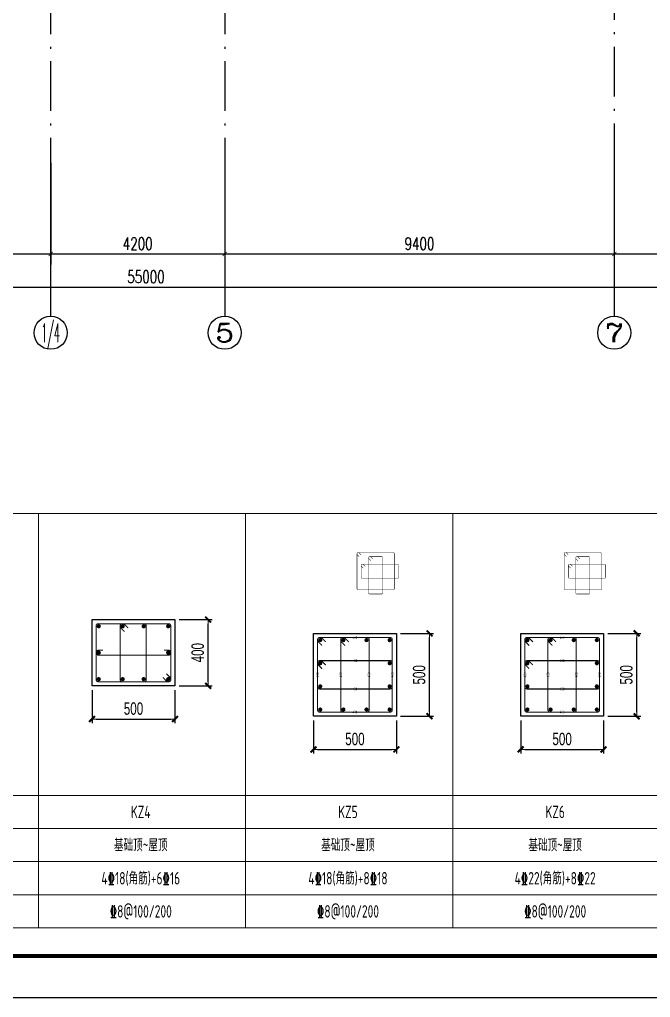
# Model space of a CAD drawing. Extents: x 169490 to 7584583, y -2399407 to 1374371.
# Drawn here: x 1527880 to 1543104, y 795791 to 819385 of the extents above; entities that cross this region are included whole.
import ezdxf
from ezdxf.enums import TextEntityAlignment as Align

# ---------------------------------------------------------------- set-up
doc = ezdxf.new("R2010")
doc.units = 0
doc.header["$LTSCALE"] = 100
doc.linetypes.add('D3轴线点划线', pattern=[18.5, 12, -3, 0.5, -3])
doc.layers.get('0').update_dxf_attribs({"linetype": 'CONTINUOUS'})
doc.layers.get('DEFPOINTS').update_dxf_attribs({"linetype": 'CONTINUOUS'})
for name, color, linetype in [('AXIS', 3, 'CONTINUOUS'), ('AXIS_TEXT', 4, 'CONTINUOUS'), ('C-AXIS(轴号)', 3, 'CONTINUOUS'), ('C-AXIS-T(字)', 7, 'CONTINUOUS'), ('C-DOTE', 8, 'D3轴线点划线'), ('link', 6, 'CONTINUOUS'), ('outline', 7, 'CONTINUOUS'), ('z-计算配筋', 7, 'CONTINUOUS'), ('图框', 140, 'CONTINUOUS')]:
    doc.layers.add(name, color=color, linetype=linetype)
for name, color, linetype, lineweight in [('rein', 10, 'CONTINUOUS', 18), ('TAB', 7, 'CONTINUOUS', 18), ('Z-详图标注', 3, 'CONTINUOUS', 18), ('砼柱', 2, 'CONTINUOUS', 35)]:
    doc.layers.add(name, color=color, linetype=linetype, lineweight=lineweight)
doc.layers.add('箍筋长度', color=3, linetype='CONTINUOUS', plot=False)
doc.styles.add('_TCH_AXIS', font='COMPLEX', dxfattribs={"bigfont": 'GBCBIG'})
doc.styles.add('_TCH_DIM_T3', font='SIMPLEX.shx', dxfattribs={"width": 0.705882, "bigfont": 'GBCBIG.shx'})
doc.styles.add('BW_Dim', font='Bweng.shx', dxfattribs={"width": 0.7, "bigfont": 'hztxt.shx'})
doc.styles.add('BW_Rein', font='Tssdeng.shx', dxfattribs={"width": 0.7, "bigfont": 'hztxt.shx'})
doc.styles.add('COMPLEX', font='COMPLEX')
doc.dimstyles.new('_TCH_ARCH&&100', dxfattribs={"dimtxt": 297.5, "dimasz": 100, "dimexe": 250, "dimexo": 300, "dimgap": 100, "dimtad": 1, "dimdec": 0, "dimzin": 0, "dimdsep": 46, "dimtxsty": '_TCH_DIM_T3', "dimblk": 'ARCHTICK', "dimcen": 0.09, "dimclrt": 7, "dimazin": 2, "dimtfac": 1, "dimtdec": 0, "dimtix": 1, "dimtmove": 2, "dimatfit": 3, "dimfxl": 1, "dimtolj": 1, "dimtzin": 0, "dimarcsym": 0})
doc.dimstyles.new('Cyz_25_100', dxfattribs={"dimtxt": 300, "dimasz": 100, "dimexe": 100, "dimexo": 100, "dimgap": 100, "dimtad": 1, "dimdec": 0, "dimlfac": 0.25, "dimzin": 0, "dimdsep": 46, "dimtxsty": 'BW_Dim', "dimblk": '_bwk', "dimcen": 0, "dimclrt": 7, "dimadec": 0, "dimazin": 0, "dimtfac": 1, "dimtdec": 0, "dimtix": 1, "dimtmove": 2, "dimatfit": 0, "dimfxl": 1, "dimtolj": 1, "dimtzin": 0, "dimarcsym": 0})

# ---------------------------------------------------------------- blocks, each defined once
blk = doc.blocks.new('_ARCHTICK')
at = {"const_width": 0.15}
blk.add_lwpolyline([(-0.5, -0.5), (0.5, 0.5)], dxfattribs=at)
blk = doc.blocks.new('*D1827')
at = {"layer": 'AXIS', "color": 0, "lineweight": -2, "transparency": 16777216}
for p, q in [((1503431, 815929), (1503431, 812679)), ((1558431, 815929), (1558431, 812679)), ((1503431, 812929), (1558431, 812929))]:
    blk.add_line(p, q, dxfattribs=at)
at = {"layer": 'DEFPOINTS', "color": 0, "transparency": 16777216}
for p in [(1503431, 816229), (1558431, 816229), (1558431, 812929)]:
    blk.add_point(p, dxfattribs=at)
at = {"layer": 'AXIS', "color": 0, "lineweight": -2, "transparency": 16777216, "xscale": 100, "yscale": 100, "zscale": 100, "rotation": 180}
blk.add_blockref('_ARCHTICK', (1503431, 812929), dxfattribs=at)
at = {"layer": 'AXIS', "color": 0, "lineweight": -2, "transparency": 16777216, "xscale": 100, "yscale": 100, "zscale": 100}
blk.add_blockref('_ARCHTICK', (1558431, 812929), dxfattribs=at)
at = {"layer": 'AXIS', "color": 7, "transparency": 16777216, "insert": (1530931, 813178), "char_height": 297.5, "attachment_point": 5, "style": '_TCH_DIM_T3'}
blk.add_mtext('\\A1;55000', dxfattribs=at)
blk = doc.blocks.new('*D1830')
at = {"layer": 'AXIS', "color": 0, "lineweight": -2, "transparency": 16777216}
for p, q in [((1542231, 815929), (1542231, 813479)), ((1549631, 815929), (1549631, 813479)), ((1542231, 813729), (1549631, 813729))]:
    blk.add_line(p, q, dxfattribs=at)
at = {"layer": 'DEFPOINTS', "color": 0, "transparency": 16777216}
for p in [(1542231, 816229), (1549631, 816229), (1549631, 813729)]:
    blk.add_point(p, dxfattribs=at)
at = {"layer": 'AXIS', "color": 0, "lineweight": -2, "transparency": 16777216, "xscale": 100, "yscale": 100, "zscale": 100, "rotation": 180}
blk.add_blockref('_ARCHTICK', (1542231, 813729), dxfattribs=at)
at = {"layer": 'AXIS', "color": 0, "lineweight": -2, "transparency": 16777216, "xscale": 100, "yscale": 100, "zscale": 100}
blk.add_blockref('_ARCHTICK', (1549631, 813729), dxfattribs=at)
at = {"layer": 'AXIS', "color": 7, "transparency": 16777216, "insert": (1545931, 813978), "char_height": 297.5, "attachment_point": 5, "style": '_TCH_DIM_T3'}
blk.add_mtext('\\A1;7400', dxfattribs=at)
blk = doc.blocks.new('*D1831')
at = {"layer": 'AXIS', "color": 0, "lineweight": -2, "transparency": 16777216}
for p, q in [((1532831, 815929), (1532831, 813479)), ((1542231, 815929), (1542231, 813479)), ((1532831, 813729), (1542231, 813729))]:
    blk.add_line(p, q, dxfattribs=at)
at = {"layer": 'DEFPOINTS', "color": 0, "transparency": 16777216}
for p in [(1532831, 816229), (1542231, 816229), (1542231, 813729)]:
    blk.add_point(p, dxfattribs=at)
at = {"layer": 'AXIS', "color": 0, "lineweight": -2, "transparency": 16777216, "xscale": 100, "yscale": 100, "zscale": 100, "rotation": 180}
blk.add_blockref('_ARCHTICK', (1532831, 813729), dxfattribs=at)
at = {"layer": 'AXIS', "color": 0, "lineweight": -2, "transparency": 16777216, "xscale": 100, "yscale": 100, "zscale": 100}
blk.add_blockref('_ARCHTICK', (1542231, 813729), dxfattribs=at)
at = {"layer": 'AXIS', "color": 7, "transparency": 16777216, "insert": (1537531, 813978), "char_height": 297.5, "attachment_point": 5, "style": '_TCH_DIM_T3'}
blk.add_mtext('\\A1;9400', dxfattribs=at)
blk = doc.blocks.new('*D1832')
at = {"layer": 'AXIS', "color": 0, "lineweight": -2, "transparency": 16777216}
for p, q in [((1528631, 815929), (1528631, 813479)), ((1532831, 815929), (1532831, 813479)), ((1528631, 813729), (1532831, 813729))]:
    blk.add_line(p, q, dxfattribs=at)
at = {"layer": 'DEFPOINTS', "color": 0, "transparency": 16777216}
for p in [(1528631, 816229), (1532831, 816229), (1532831, 813729)]:
    blk.add_point(p, dxfattribs=at)
at = {"layer": 'AXIS', "color": 0, "lineweight": -2, "transparency": 16777216, "xscale": 100, "yscale": 100, "zscale": 100, "rotation": 180}
blk.add_blockref('_ARCHTICK', (1528631, 813729), dxfattribs=at)
at = {"layer": 'AXIS', "color": 0, "lineweight": -2, "transparency": 16777216, "xscale": 100, "yscale": 100, "zscale": 100}
blk.add_blockref('_ARCHTICK', (1532831, 813729), dxfattribs=at)
at = {"layer": 'AXIS', "color": 7, "transparency": 16777216, "insert": (1530731, 813978), "char_height": 297.5, "attachment_point": 5, "style": '_TCH_DIM_T3'}
blk.add_mtext('\\A1;4200', dxfattribs=at)
blk = doc.blocks.new('*D1833')
at = {"layer": 'AXIS', "color": 0, "lineweight": -2, "transparency": 16777216}
for p, q in [((1524431, 815929), (1524431, 813479)), ((1528631, 815929), (1528631, 813479)), ((1524431, 813729), (1528631, 813729))]:
    blk.add_line(p, q, dxfattribs=at)
at = {"layer": 'DEFPOINTS', "color": 0, "transparency": 16777216}
for p in [(1524431, 816229), (1528631, 816229), (1528631, 813729)]:
    blk.add_point(p, dxfattribs=at)
at = {"layer": 'AXIS', "color": 0, "lineweight": -2, "transparency": 16777216, "xscale": 100, "yscale": 100, "zscale": 100, "rotation": 180}
blk.add_blockref('_ARCHTICK', (1524431, 813729), dxfattribs=at)
at = {"layer": 'AXIS', "color": 0, "lineweight": -2, "transparency": 16777216, "xscale": 100, "yscale": 100, "zscale": 100}
blk.add_blockref('_ARCHTICK', (1528631, 813729), dxfattribs=at)
at = {"layer": 'AXIS', "color": 7, "transparency": 16777216, "insert": (1526531, 813978), "char_height": 297.5, "attachment_point": 5, "style": '_TCH_DIM_T3'}
blk.add_mtext('\\A1;4200', dxfattribs=at)
blk = doc.blocks.new('_AXISO')
blk.add_circle((0, 0), 0.5)
at = {"layer": 'AXIS_TEXT', "style": 'COMPLEX', "width": 1.041667}
blk.add_attdef('A', text='', height=0.56, dxfattribs=at).set_placement((-0.25, -0.28), (0.25, -0.28), align=Align.FIT)
blk = doc.blocks.new('_bwk')
blk.add_line((-1, 0), (0, 0))
blk.add_lwpolyline([(-0.7, -0.7, 0.5, 0.5, 0), (0.7, 0.7, 0.5, 0.5, 0)], format="xyseb")
blk = doc.blocks.new('*D1966')
at = {"layer": 'DEFPOINTS', "color": 0, "transparency": 16777216}
for p in [(1531629, 804909), (1532429, 804909), (1531629, 803309)]:
    blk.add_point(p, dxfattribs=at)
at = {"layer": 'Z-详图标注', "color": 0, "lineweight": -2, "transparency": 16777216}
for p, q in [((1531729, 804909), (1532529, 804909)), ((1532429, 803409), (1532429, 804809)), ((1531729, 803309), (1532529, 803309))]:
    blk.add_line(p, q, dxfattribs=at)
at = {"layer": 'Z-详图标注', "color": 0, "lineweight": -2, "transparency": 16777216, "xscale": 100, "yscale": 100, "zscale": 100}
for p, rotation in [((1532429, 804909), 90), ((1532429, 803309), 270)]:
    blk.add_blockref('_bwk', p, dxfattribs=dict(at, rotation=rotation))
at = {"layer": 'Z-详图标注', "color": 7, "transparency": 16777216, "insert": (1532179, 804109), "char_height": 300, "attachment_point": 5, "rotation": 90, "style": 'BW_Dim'}
blk.add_mtext('\\A1;400', dxfattribs=at)
blk = doc.blocks.new('*D1967')
at = {"layer": 'DEFPOINTS', "color": 0, "transparency": 16777216}
for p in [(1529629, 803309), (1531629, 803309), (1531629, 802509)]:
    blk.add_point(p, dxfattribs=at)
at = {"layer": 'Z-详图标注', "color": 0, "lineweight": -2, "transparency": 16777216}
for p, q in [((1529629, 803209), (1529629, 802409)), ((1531629, 803209), (1531629, 802409)), ((1529729, 802509), (1531529, 802509))]:
    blk.add_line(p, q, dxfattribs=at)
at = {"layer": 'Z-详图标注', "color": 0, "lineweight": -2, "transparency": 16777216, "xscale": 100, "yscale": 100, "zscale": 100, "rotation": 180}
blk.add_blockref('_bwk', (1529629, 802509), dxfattribs=at)
at = {"layer": 'Z-详图标注', "color": 0, "lineweight": -2, "transparency": 16777216, "xscale": 100, "yscale": 100, "zscale": 100}
blk.add_blockref('_bwk', (1531629, 802509), dxfattribs=at)
at = {"layer": 'Z-详图标注', "color": 7, "transparency": 16777216, "insert": (1530629, 802759), "char_height": 300, "attachment_point": 5, "style": 'BW_Dim'}
blk.add_mtext('\\A1;500', dxfattribs=at)
blk = doc.blocks.new('*D1968')
at = {"layer": 'DEFPOINTS', "color": 0, "transparency": 16777216}
for p in [(1536973, 804575), (1537773, 804575), (1536973, 802575)]:
    blk.add_point(p, dxfattribs=at)
at = {"layer": 'Z-详图标注', "color": 0, "lineweight": -2, "transparency": 16777216}
for p, q in [((1537073, 804575), (1537873, 804575)), ((1537773, 802675), (1537773, 804475)), ((1537073, 802575), (1537873, 802575))]:
    blk.add_line(p, q, dxfattribs=at)
at = {"layer": 'Z-详图标注', "color": 0, "lineweight": -2, "transparency": 16777216, "xscale": 100, "yscale": 100, "zscale": 100}
for p, rotation in [((1537773, 804575), 90), ((1537773, 802575), 270)]:
    blk.add_blockref('_bwk', p, dxfattribs=dict(at, rotation=rotation))
at = {"layer": 'Z-详图标注', "color": 7, "transparency": 16777216, "insert": (1537523, 803575), "char_height": 300, "attachment_point": 5, "rotation": 90, "style": 'BW_Dim'}
blk.add_mtext('\\A1;500', dxfattribs=at)
blk = doc.blocks.new('*D1969')
at = {"layer": 'DEFPOINTS', "color": 0, "transparency": 16777216}
for p in [(1534973, 802575), (1536973, 802575), (1536973, 801775)]:
    blk.add_point(p, dxfattribs=at)
at = {"layer": 'Z-详图标注', "color": 0, "lineweight": -2, "transparency": 16777216}
for p, q in [((1534973, 802475), (1534973, 801675)), ((1536973, 802475), (1536973, 801675)), ((1535073, 801775), (1536873, 801775))]:
    blk.add_line(p, q, dxfattribs=at)
at = {"layer": 'Z-详图标注', "color": 0, "lineweight": -2, "transparency": 16777216, "xscale": 100, "yscale": 100, "zscale": 100, "rotation": 180}
blk.add_blockref('_bwk', (1534973, 801775), dxfattribs=at)
at = {"layer": 'Z-详图标注', "color": 0, "lineweight": -2, "transparency": 16777216, "xscale": 100, "yscale": 100, "zscale": 100}
blk.add_blockref('_bwk', (1536973, 801775), dxfattribs=at)
at = {"layer": 'Z-详图标注', "color": 7, "transparency": 16777216, "insert": (1535973, 802025), "char_height": 300, "attachment_point": 5, "style": 'BW_Dim'}
blk.add_mtext('\\A1;500', dxfattribs=at)
blk = doc.blocks.new('*D1970')
at = {"layer": 'DEFPOINTS', "color": 0, "transparency": 16777216}
for p in [(1541973, 804575), (1542773, 804575), (1541973, 802575)]:
    blk.add_point(p, dxfattribs=at)
at = {"layer": 'Z-详图标注', "color": 0, "lineweight": -2, "transparency": 16777216}
for p, q in [((1542073, 804575), (1542873, 804575)), ((1542773, 802675), (1542773, 804475)), ((1542073, 802575), (1542873, 802575))]:
    blk.add_line(p, q, dxfattribs=at)
at = {"layer": 'Z-详图标注', "color": 0, "lineweight": -2, "transparency": 16777216, "xscale": 100, "yscale": 100, "zscale": 100}
for p, rotation in [((1542773, 804575), 90), ((1542773, 802575), 270)]:
    blk.add_blockref('_bwk', p, dxfattribs=dict(at, rotation=rotation))
at = {"layer": 'Z-详图标注', "color": 7, "transparency": 16777216, "insert": (1542523, 803575), "char_height": 300, "attachment_point": 5, "rotation": 90, "style": 'BW_Dim'}
blk.add_mtext('\\A1;500', dxfattribs=at)
blk = doc.blocks.new('*D1971')
at = {"layer": 'DEFPOINTS', "color": 0, "transparency": 16777216}
for p in [(1539973, 802575), (1541973, 802575), (1541973, 801775)]:
    blk.add_point(p, dxfattribs=at)
at = {"layer": 'Z-详图标注', "color": 0, "lineweight": -2, "transparency": 16777216}
for p, q in [((1539973, 802475), (1539973, 801675)), ((1541973, 802475), (1541973, 801675)), ((1540073, 801775), (1541873, 801775))]:
    blk.add_line(p, q, dxfattribs=at)
at = {"layer": 'Z-详图标注', "color": 0, "lineweight": -2, "transparency": 16777216, "xscale": 100, "yscale": 100, "zscale": 100, "rotation": 180}
blk.add_blockref('_bwk', (1539973, 801775), dxfattribs=at)
at = {"layer": 'Z-详图标注', "color": 0, "lineweight": -2, "transparency": 16777216, "xscale": 100, "yscale": 100, "zscale": 100}
blk.add_blockref('_bwk', (1541973, 801775), dxfattribs=at)
at = {"layer": 'Z-详图标注', "color": 7, "transparency": 16777216, "insert": (1540973, 802025), "char_height": 300, "attachment_point": 5, "style": 'BW_Dim'}
blk.add_mtext('\\A1;500', dxfattribs=at)

msp = doc.modelspace()

# ---------------------------------------------------------------- linework, layer by layer
at = {"layer": 'C-AXIS(轴号)'}
for p, q in [((1528630.7, 816228.9), (1528630.7, 812228.9)), ((1532830.7, 816228.9), (1532830.7, 812228.9)), ((1542230.7, 816228.9), (1542230.7, 812228.9))]:
    msp.add_line(p, q, dxfattribs=at)
at = {"layer": 'C-DOTE'}
for p, q in [((1528630.7, 842428.9), (1528630.7, 816228.9)), ((1532830.7, 842428.9), (1532830.7, 816228.9)), ((1542230.7, 829828.9), (1542230.7, 816228.9))]:
    msp.add_line(p, q, dxfattribs=at)
at = {"layer": 'link', "color": 1}
for points, const_width in [([(1536120.4, 806472.2), (1536074.5, 806518.2, 0.1989124), (1536057.5, 806525.2), (1536047.2, 806525.2, 0.4142136), (1536023.2, 806501.2), (1536023.2, 805649.2, 0.4142136), (1536047.2, 805625.2), (1536899.2, 805625.2, 0.4142136), (1536923.2, 805649.2), (1536923.2, 806501.2, 0.4142136), (1536899.2, 806525.2), (1536047.2, 806525.2, 0.4142136), (1536023.2, 806501.2), (1536023.2, 806490.9, 0.1989124), (1536030.3, 806474), (1536076.2, 806428)], 10), ([(1541120.4, 806472.2), (1541074.5, 806518.2, 0.1989124), (1541057.5, 806525.2), (1541047.2, 806525.2, 0.4142136), (1541023.2, 806501.2), (1541023.2, 805649.2, 0.4142136), (1541047.2, 805625.2), (1541899.2, 805625.2, 0.4142136), (1541923.2, 805649.2), (1541923.2, 806501.2, 0.4142136), (1541899.2, 806525.2), (1541047.2, 806525.2, 0.4142136), (1541023.2, 806501.2), (1541023.2, 806490.9, 0.1989124), (1541030.3, 806474), (1541076.2, 806428)], 10), ([(1531334.8, 803515), (1531426.7, 803423, 0.1989124), (1531460.6, 803409), (1531481.1, 803409, 0.4142136), (1531529.1, 803457), (1531529.1, 804761, 0.4142136), (1531481.1, 804809), (1529777.1, 804809, 0.4142136), (1529729.1, 804761), (1529729.1, 803457, 0.4142136), (1529777.1, 803409), (1531481.1, 803409, 0.4142136), (1531529.1, 803457), (1531529.1, 803477.5, 0.1989124), (1531515.1, 803511.4), (1531423.2, 803603.4)], 25), ([(1535267.6, 804369.2), (1535175.7, 804461.1, 0.1989124), (1535141.8, 804475.2), (1535121.2, 804475.2, 0.4142136), (1535073.2, 804427.2), (1535073.2, 802723.2, 0.4142136), (1535121.2, 802675.2), (1536825.2, 802675.2, 0.4142136), (1536873.2, 802723.2), (1536873.2, 804427.2, 0.4142136), (1536825.2, 804475.2), (1535121.2, 804475.2, 0.4142136), (1535073.2, 804427.2), (1535073.2, 804406.7, 0.1989124), (1535087.3, 804372.7), (1535179.2, 804280.8)], 25), ([(1540267.6, 804369.2), (1540175.7, 804461.1, 0.1989124), (1540141.8, 804475.2), (1540121.2, 804475.2, 0.4142136), (1540073.2, 804427.2), (1540073.2, 802723.2, 0.4142136), (1540121.2, 802675.2), (1541825.2, 802675.2, 0.4142136), (1541873.2, 802723.2), (1541873.2, 804427.2, 0.4142136), (1541825.2, 804475.2), (1540121.2, 804475.2, 0.4142136), (1540073.2, 804427.2), (1540073.2, 804406.7, 0.1989124), (1540087.3, 804372.7), (1540179.2, 804280.8)], 25)]:
    msp.add_lwpolyline(points, format="xyb", dxfattribs=dict(at, const_width=const_width))
at = {"layer": 'link'}
for points, const_width in [([(1536399.6, 806372.2), (1536353.6, 806418.2, 0.1989124), (1536336.7, 806425.2), (1536326.4, 806425.2, 0.4142136), (1536302.4, 806401.2), (1536302.4, 805549.2, 0.4142136), (1536326.4, 805525.2), (1536620.1, 805525.2, 0.4142136), (1536644.1, 805549.2), (1536644.1, 806401.2, 0.4142136), (1536620.1, 806425.2), (1536326.4, 806425.2, 0.4142136), (1536302.4, 806401.2), (1536302.4, 806390.9, 0.1989124), (1536309.4, 806374), (1536355.4, 806328)], 10), ([(1541399.6, 806372.2), (1541353.6, 806418.2, 0.1989124), (1541336.7, 806425.2), (1541326.4, 806425.2, 0.4142136), (1541302.4, 806401.2), (1541302.4, 805549.2, 0.4142136), (1541326.4, 805525.2), (1541620.1, 805525.2, 0.4142136), (1541644.1, 805549.2), (1541644.1, 806401.2, 0.4142136), (1541620.1, 806425.2), (1541326.4, 806425.2, 0.4142136), (1541302.4, 806401.2), (1541302.4, 806390.9, 0.1989124), (1541309.4, 806374), (1541355.4, 806328)], 10), ([(1536176.2, 806148.8), (1536130.3, 806194.8, -0.1989124), (1536123.2, 806211.8), (1536123.2, 806222, -0.4142136), (1536147.2, 806246), (1536999.2, 806246, -0.4142136), (1537023.2, 806222), (1537023.2, 805928.4, -0.4142136), (1536999.2, 805904.4), (1536147.2, 805904.4, -0.4142136), (1536123.2, 805928.4), (1536123.2, 806222, -0.4142136), (1536147.2, 806246), (1536157.5, 806246, -0.1989124), (1536174.5, 806239), (1536220.4, 806193)], 10), ([(1541176.2, 806148.8), (1541130.3, 806194.8, -0.1989124), (1541123.2, 806211.8), (1541123.2, 806222, -0.4142136), (1541147.2, 806246), (1541999.2, 806246, -0.4142136), (1542023.2, 806222), (1542023.2, 805928.4, -0.4142136), (1541999.2, 805904.4), (1541147.2, 805904.4, -0.4142136), (1541123.2, 805928.4), (1541123.2, 806222, -0.4142136), (1541147.2, 806246), (1541157.5, 806246, -0.1989124), (1541174.5, 806239), (1541220.4, 806193)], 10), ([(1530501.1, 804703), (1530409.2, 804794.9, 0.1989124), (1530375.2, 804809), (1530354.7, 804809, 0.4142136), (1530306.7, 804761), (1530306.7, 803457, 0.4142136), (1530354.7, 803409), (1530889.2, 803409, 0.4142136), (1530937.2, 803457), (1530937.2, 804761, 0.4142136), (1530889.2, 804809), (1530354.7, 804809, 0.4142136), (1530306.7, 804761), (1530306.7, 804740.5, 0.1989124), (1530320.8, 804706.5), (1530412.7, 804614.6)], 25), ([(1535825.9, 804369.2), (1535734, 804461.1, 0.1989124), (1535700.1, 804475.2), (1535679.6, 804475.2, 0.4142136), (1535631.6, 804427.2), (1535631.6, 802723.2, 0.4142136), (1535679.6, 802675.2), (1536266.9, 802675.2, 0.4142136), (1536314.9, 802723.2), (1536314.9, 804427.2, 0.4142136), (1536266.9, 804475.2), (1535679.6, 804475.2, 0.4142136), (1535631.6, 804427.2), (1535631.6, 804406.7, 0.1989124), (1535645.6, 804372.7), (1535737.6, 804280.8)], 25), ([(1540825.9, 804369.2), (1540734, 804461.1, 0.1989124), (1540700.1, 804475.2), (1540679.6, 804475.2, 0.4142136), (1540631.6, 804427.2), (1540631.6, 802723.2, 0.4142136), (1540679.6, 802675.2), (1541266.9, 802675.2, 0.4142136), (1541314.9, 802723.2), (1541314.9, 804427.2, 0.4142136), (1541266.9, 804475.2), (1540679.6, 804475.2, 0.4142136), (1540631.6, 804427.2), (1540631.6, 804406.7, 0.1989124), (1540645.6, 804372.7), (1540737.6, 804280.8)], 25), ([(1531366.6, 804171.5), (1531466.6, 804171.5, -1), (1531466.6, 804046.5), (1529791.6, 804046.5, -1), (1529791.6, 804171.5), (1529891.6, 804171.5)], 25), ([(1535179.2, 803722.5), (1535087.3, 803814.4, -0.1989124), (1535073.2, 803848.4), (1535073.2, 803868.9, -0.4142136), (1535121.2, 803916.9), (1536825.2, 803916.9, -0.4142136), (1536873.2, 803868.9), (1536873.2, 803281.5, -0.4142136), (1536825.2, 803233.5), (1535121.2, 803233.5, -0.4142136), (1535073.2, 803281.5), (1535073.2, 803868.9, -0.4142136), (1535121.2, 803916.9), (1535141.8, 803916.9, -0.1989124), (1535175.7, 803902.8), (1535267.6, 803810.9)], 25), ([(1540179.2, 803722.5), (1540087.3, 803814.4, -0.1989124), (1540073.2, 803848.4), (1540073.2, 803868.9, -0.4142136), (1540121.2, 803916.9), (1541825.2, 803916.9, -0.4142136), (1541873.2, 803868.9), (1541873.2, 803281.5, -0.4142136), (1541825.2, 803233.5), (1540121.2, 803233.5, -0.4142136), (1540073.2, 803281.5), (1540073.2, 803868.9, -0.4142136), (1540121.2, 803916.9), (1540141.8, 803916.9, -0.1989124), (1540175.7, 803902.8), (1540267.6, 803810.9)], 25)]:
    msp.add_lwpolyline(points, format="xyb", dxfattribs=dict(at, const_width=const_width))
at = {"layer": 'outline', "ltscale": 10}
msp.add_lwpolyline([(1531629.1, 803309), (1529629.1, 803309), (1529629.1, 804909), (1531629.1, 804909)], close=True, dxfattribs=at)
at = {"layer": 'outline'}
for points in [[(1534973.2, 804575.2), (1536973.2, 804575.2), (1536973.2, 802575.2), (1534973.2, 802575.2)], [(1539973.2, 804575.2), (1541973.2, 804575.2), (1541973.2, 802575.2), (1539973.2, 802575.2)]]:
    msp.add_lwpolyline(points, close=True, dxfattribs=at)
at = {"layer": 'rein', "const_width": 50}
for points in [[(1529766.6, 804746.5, 1), (1529816.6, 804746.5, 1)], [(1530344.2, 804746.5, 1), (1530394.2, 804746.5, 1)], [(1530849.7, 804746.5, 1), (1530899.7, 804746.5, 1)], [(1531441.6, 804746.5, 1), (1531491.6, 804746.5, 1)], [(1535110.7, 804412.7, 1), (1535160.7, 804412.7, 1)], [(1535669.1, 804412.7, 1), (1535719.1, 804412.7, 1)], [(1536227.4, 804412.7, 1), (1536277.4, 804412.7, 1)], [(1536785.7, 804412.7, 1), (1536835.7, 804412.7, 1)], [(1540110.7, 804412.7, 1), (1540160.7, 804412.7, 1)], [(1540669.1, 804412.7, 1), (1540719.1, 804412.7, 1)], [(1541227.4, 804412.7, 1), (1541277.4, 804412.7, 1)], [(1541785.7, 804412.7, 1), (1541835.7, 804412.7, 1)], [(1529766.6, 804109, 1), (1529816.6, 804109, 1)], [(1531441.6, 804109, 1), (1531491.6, 804109, 1)], [(1535110.7, 803854.4, 1), (1535160.7, 803854.4, 1)], [(1536785.7, 803854.4, 1), (1536835.7, 803854.4, 1)], [(1540110.7, 803854.4, 1), (1540160.7, 803854.4, 1)], [(1541785.7, 803854.4, 1), (1541835.7, 803854.4, 1)], [(1529766.6, 803471.5, 1), (1529816.6, 803471.5, 1)], [(1530344.2, 803471.5, 1), (1530394.2, 803471.5, 1)], [(1530849.7, 803471.5, 1), (1530899.7, 803471.5, 1)], [(1531441.6, 803471.5, 1), (1531491.6, 803471.5, 1)], [(1535110.7, 803296, 1), (1535160.7, 803296, 1)], [(1536785.7, 803296, 1), (1536835.7, 803296, 1)], [(1540110.7, 803296, 1), (1540160.7, 803296, 1)], [(1541785.7, 803296, 1), (1541835.7, 803296, 1)], [(1535110.7, 802737.7, 1), (1535160.7, 802737.7, 1)], [(1535669.1, 802737.7, 1), (1535719.1, 802737.7, 1)], [(1536227.4, 802737.7, 1), (1536277.4, 802737.7, 1)], [(1536785.7, 802737.7, 1), (1536835.7, 802737.7, 1)], [(1540110.7, 802737.7, 1), (1540160.7, 802737.7, 1)], [(1540669.1, 802737.7, 1), (1540719.1, 802737.7, 1)], [(1541227.4, 802737.7, 1), (1541277.4, 802737.7, 1)], [(1541785.7, 802737.7, 1), (1541835.7, 802737.7, 1)]]:
    msp.add_lwpolyline(points, format="xyb", close=True, dxfattribs=at)
at = {"layer": 'TAB'}
for points in [[(1523335.3, 797467.4), (1523335.3, 807467.4), (1528335.3, 807467.4), (1528335.3, 797467.4), (1523335.3, 797467.4), (1523335.3, 800667.4), (1528335.3, 800667.4), (1528335.3, 799867.4), (1523335.3, 799867.4), (1523335.3, 799067.4), (1528335.3, 799067.4), (1528335.3, 798267.4), (1523335.3, 798267.4), (1523335.3, 797467.4)], [(1528335.3, 797467.4), (1528335.3, 807467.4), (1533335.3, 807467.4), (1533335.3, 797467.4), (1528335.3, 797467.4), (1528335.3, 800667.4), (1533335.3, 800667.4), (1533335.3, 799867.4), (1528335.3, 799867.4), (1528335.3, 799067.4), (1533335.3, 799067.4), (1533335.3, 798267.4), (1528335.3, 798267.4), (1528335.3, 797467.4)], [(1533335.3, 797467.4), (1533335.3, 807467.4), (1538335.3, 807467.4), (1538335.3, 797467.4), (1533335.3, 797467.4), (1533335.3, 800667.4), (1538335.3, 800667.4), (1538335.3, 799867.4), (1533335.3, 799867.4), (1533335.3, 799067.4), (1538335.3, 799067.4), (1538335.3, 798267.4), (1533335.3, 798267.4), (1533335.3, 797467.4)], [(1538335.3, 797467.4), (1538335.3, 807467.4), (1543335.3, 807467.4), (1543335.3, 797467.4), (1538335.3, 797467.4), (1538335.3, 800667.4), (1543335.3, 800667.4), (1543335.3, 799867.4), (1538335.3, 799867.4), (1538335.3, 799067.4), (1543335.3, 799067.4), (1543335.3, 798267.4), (1538335.3, 798267.4), (1538335.3, 797467.4)]]:
    msp.add_lwpolyline(points, dxfattribs=at)
at = {"layer": '图框'}
msp.add_lwpolyline([(1491086.2, 795791.4), (1575186.2, 795791.4), (1575186.2, 855191.4), (1491086.2, 855191.4)], close=True, dxfattribs=at)
at = {"layer": '图框', "const_width": 100}
msp.add_lwpolyline([(1493586.2, 796791.4), (1574186.2, 796791.4), (1574186.2, 854191.4), (1493586.2, 854191.4)], close=True, dxfattribs=at)
at = {"layer": '砼柱', "ltscale": 10}
msp.add_lwpolyline([(1493586.2, 854191.4), (1567191.1, 854191.4), (1567191.1, 796791.4), (1493586.2, 796791.4)], close=True, dxfattribs=at)

# ---------------------------------------------------------------- block references
at = {"layer": 'C-AXIS(轴号)'}
ref = msp.add_blockref('_AXISO', (1528630.7, 811828.9), dxfattribs=dict(at, xscale=800, yscale=800, zscale=800))
ref.add_attrib('A', '1/4', dxfattribs={"layer": 'C-AXIS-T(字)', "height": 452.55, "style": '_TCH_AXIS', "width": 0.396226}).set_placement((1528404.4, 811602.6), (1528856.9, 811602.6), align=Align.FIT)
ref = msp.add_blockref('_AXISO', (1532830.7, 811828.9), dxfattribs=dict(at, xscale=800, yscale=800, zscale=800))
ref.add_attrib('A', '5', dxfattribs={"layer": 'C-AXIS-T(字)', "height": 452.5, "style": '_TCH_AXIS', "width": 1.5}).set_placement((1532604.4, 811602.6), (1533056.9, 811602.6), align=Align.FIT)
ref = msp.add_blockref('_AXISO', (1542230.7, 811828.9), dxfattribs=dict(at, xscale=800, yscale=800, zscale=800))
ref.add_attrib('A', '7', dxfattribs={"layer": 'C-AXIS-T(字)', "height": 452.5, "style": '_TCH_AXIS', "width": 1.5}).set_placement((1542004.4, 811602.6), (1542456.9, 811602.6), align=Align.FIT)

# ---------------------------------------------------------------- texts
at = {"layer": 'z-计算配筋', "style": 'BW_Rein', "width": 0.7}
for s, p in [('KZ4', (1530804.6, 800267.4)), ('KZ5', (1535804.6, 800267.4)), ('KZ6', (1540804.6, 800267.4)), ('基础顶~屋顶', (1530804.6, 799467.4)), ('基础顶~屋顶', (1535804.6, 799467.4)), ('基础顶~屋顶', (1540804.6, 799467.4))]:
    msp.add_text(s, height=300, dxfattribs=at).set_placement(p, align=Align.MIDDLE_CENTER)
at = {"layer": 'z-计算配筋', "color": 120, "style": 'BW_Rein', "width": 0.7}
for s, p in [('4%%13218(角筋)+6%%13216', (1530804.6, 798667.4)), ('4%%13218(角筋)+8%%13218', (1535804.6, 798667.4)), ('4%%13222(角筋)+8%%13222', (1540804.6, 798667.4))]:
    msp.add_text(s, height=300, dxfattribs=at).set_placement(p, align=Align.MIDDLE_CENTER)
at = {"layer": 'z-计算配筋', "color": 62, "style": 'BW_Rein', "width": 0.7}
for p in [(1530804.6, 797867.4), (1535804.6, 797867.4), (1540804.6, 797867.4)]:
    msp.add_text('%%1328@100/200', height=300, dxfattribs=at).set_placement(p, align=Align.MIDDLE_CENTER)
at = {"layer": '箍筋长度', "style": 'BW_Rein', "width": 0.7}
for p in [(1535973.2, 804475.2), (1540973.2, 804475.2), (1535973.2, 803916.9), (1540973.2, 803916.9), (1535973.2, 803233.5), (1540973.2, 803233.5), (1535973.2, 802675.2), (1540973.2, 802675.2)]:
    msp.add_text('430', height=65, dxfattribs=at).set_placement(p, align=Align.MIDDLE_CENTER)
for p in [(1535073.2, 803575.2), (1535631.6, 803575.2), (1536314.9, 803575.2), (1536873.2, 803575.2), (1540073.2, 803575.2), (1540631.6, 803575.2), (1541314.9, 803575.2), (1541873.2, 803575.2)]:
    msp.add_text('430', height=65, rotation=90, dxfattribs=at).set_placement(p, align=Align.MIDDLE_CENTER)

# ---------------------------------------------------------------- dimensions: what is measured, and where the dimension line sits
at = {"layer": 'AXIS'}
for p1, p2, distance, picture, middle in [((1503430.7, 816228.9), (1558430.7, 816228.9), -3300, '*D1827', (1530930.7, 813177.6)), ((1524430.7, 816228.9), (1528630.7, 816228.9), -2500, '*D1833', (1526530.7, 813977.6)), ((1528630.7, 816228.9), (1532830.7, 816228.9), -2500, '*D1832', (1530730.7, 813977.6)), ((1532830.7, 816228.9), (1542230.7, 816228.9), -2500, '*D1831', (1537530.7, 813977.6)), ((1542230.7, 816228.9), (1549630.7, 816228.9), -2500, '*D1830', (1545930.7, 813977.6))]:
    dim = msp.add_aligned_dim(p1=p1, p2=p2, distance=distance, dimstyle='_TCH_ARCH&&100', dxfattribs=at)
    dim.commit()
    dim.dimension.update_dxf_attribs({"geometry": picture, "text_midpoint": middle})
at = {"layer": 'Z-详图标注'}
for base, p1, p2, picture, middle in [((1532429.1, 804909), (1531629.1, 803309), (1531629.1, 804909), '*D1966', (1532179.1, 804109)), ((1537773.2, 804575.2), (1536973.2, 802575.2), (1536973.2, 804575.2), '*D1968', (1537523.2, 803575.2)), ((1542773.2, 804575.2), (1541973.2, 802575.2), (1541973.2, 804575.2), '*D1970', (1542523.2, 803575.2))]:
    dim = msp.add_linear_dim(base=base, p1=p1, p2=p2, angle=90, dimstyle='Cyz_25_100', dxfattribs=at)
    dim.commit()
    dim.dimension.update_dxf_attribs({"geometry": picture, "text_midpoint": middle})
for base, p1, p2, picture, middle in [((1531629.1, 802509), (1529629.1, 803309), (1531629.1, 803309), '*D1967', (1530629.1, 802759)), ((1536973.2, 801775.2), (1534973.2, 802575.2), (1536973.2, 802575.2), '*D1969', (1535973.2, 802025.2)), ((1541973.2, 801775.2), (1539973.2, 802575.2), (1541973.2, 802575.2), '*D1971', (1540973.2, 802025.2))]:
    dim = msp.add_linear_dim(base=base, p1=p1, p2=p2, dimstyle='Cyz_25_100', dxfattribs=at)
    dim.commit()
    dim.dimension.update_dxf_attribs({"geometry": picture, "text_midpoint": middle})

doc.saveas('drawing.dxf')
